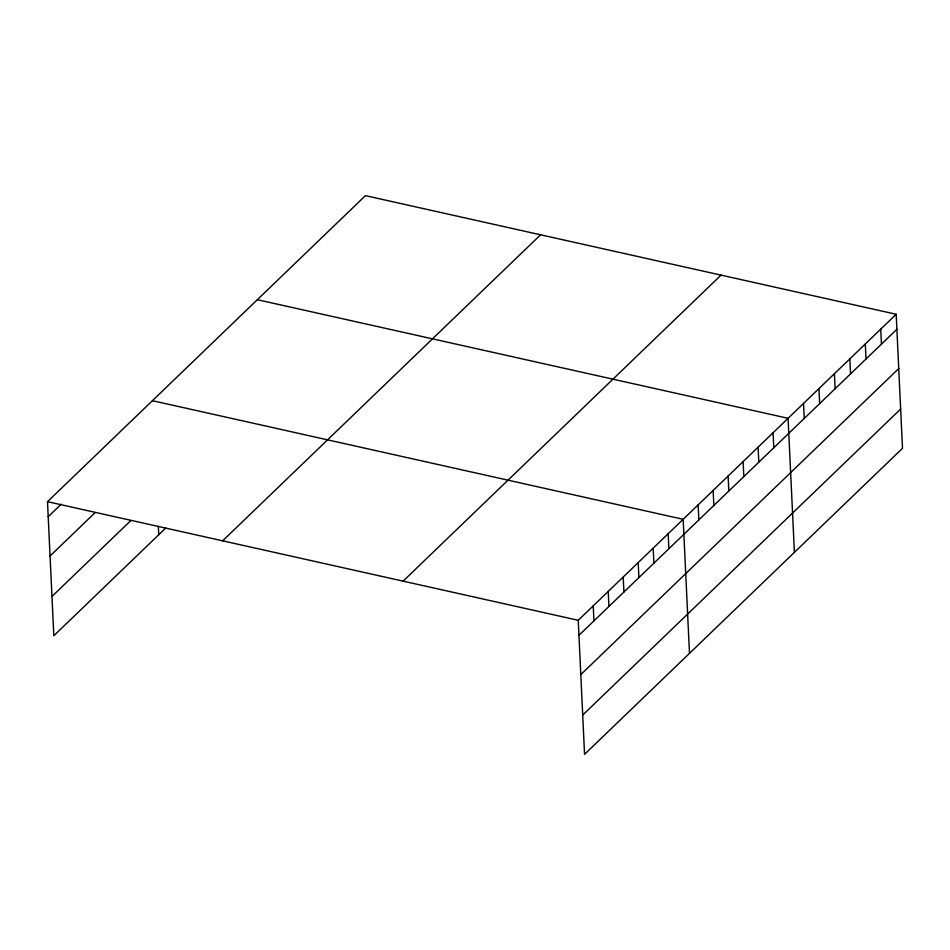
<?xml version="1.0" encoding="UTF-8"?>
<svg xmlns="http://www.w3.org/2000/svg" width="950" height="950" viewBox="0 0 950 950"><rect width="100%" height="100%" fill="white"/><g stroke="black" fill="none" stroke-linecap="round" stroke-linejoin="round"><path stroke-width="1.43" d="M165.739 528.022L53.818 635.74L47.5 501.683L365.441 195.652L896.182 314.26L902.5 448.317L584.559 754.347L578.241 620.291L896.182 314.26M48.212 516.705L61.204 504.213M50.065 555.987L95.024 512.703M51.965 596.457L130.91 520.481M222.644 540.823L540.586 234.792M403.097 581.151L721.038 275.12M578.954 635.312L896.883 329.282M580.806 674.595L898.736 368.564M582.706 715.065L900.648 409.034M257.343 299.701L788.084 418.309L794.402 552.366M152.416 400.698L683.157 519.306L689.486 653.351M47.5 501.683L578.241 620.291M880.733 329.128L881.446 344.149M865.296 343.983L865.996 359.005M849.846 358.851L850.559 373.872M834.409 373.718L835.121 388.74M818.959 388.586L819.672 403.608M803.522 403.441L804.234 418.463M773.086 432.737L773.799 447.759M758.1 447.165L758.812 462.187M743.114 461.593L743.826 476.615M728.127 476.021L728.828 491.043M713.141 490.449L713.842 505.471M698.143 504.878L698.856 519.899M668.171 533.722L668.883 548.744M653.184 548.15L653.885 563.172M638.198 562.578L638.899 577.6M623.2 577.006L623.913 592.028M608.214 591.434L608.926 606.456M593.227 605.862L593.94 620.884M158.341 526.336L158.745 534.755"/></g></svg>
